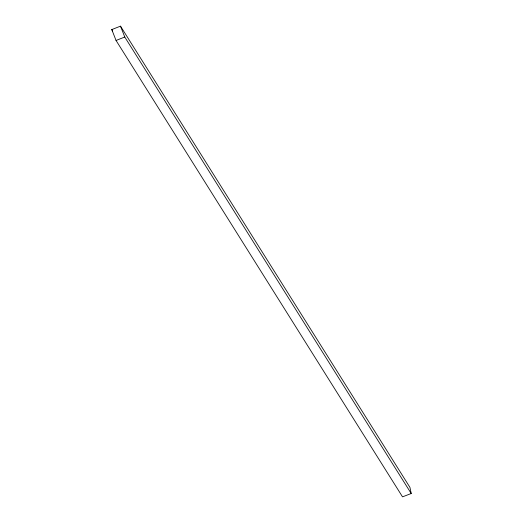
<?xml version="1.0" encoding="UTF-8"?>
<svg xmlns="http://www.w3.org/2000/svg" width="523" height="523" viewBox="0 0 523 523"><rect width="100%" height="100%" fill="white"/><g stroke="black" fill="none" stroke-linecap="round" stroke-linejoin="round"><path stroke-width="0.78" d="M111.785 29.582L120.499 26.15L409.934 487.377L411.215 493.516L402.527 496.85L116.047 40.461L111.785 29.582L112.654 30.968M116.047 40.461L124.762 37.028L411.215 493.516M120.499 26.15L124.762 37.028"/></g></svg>
